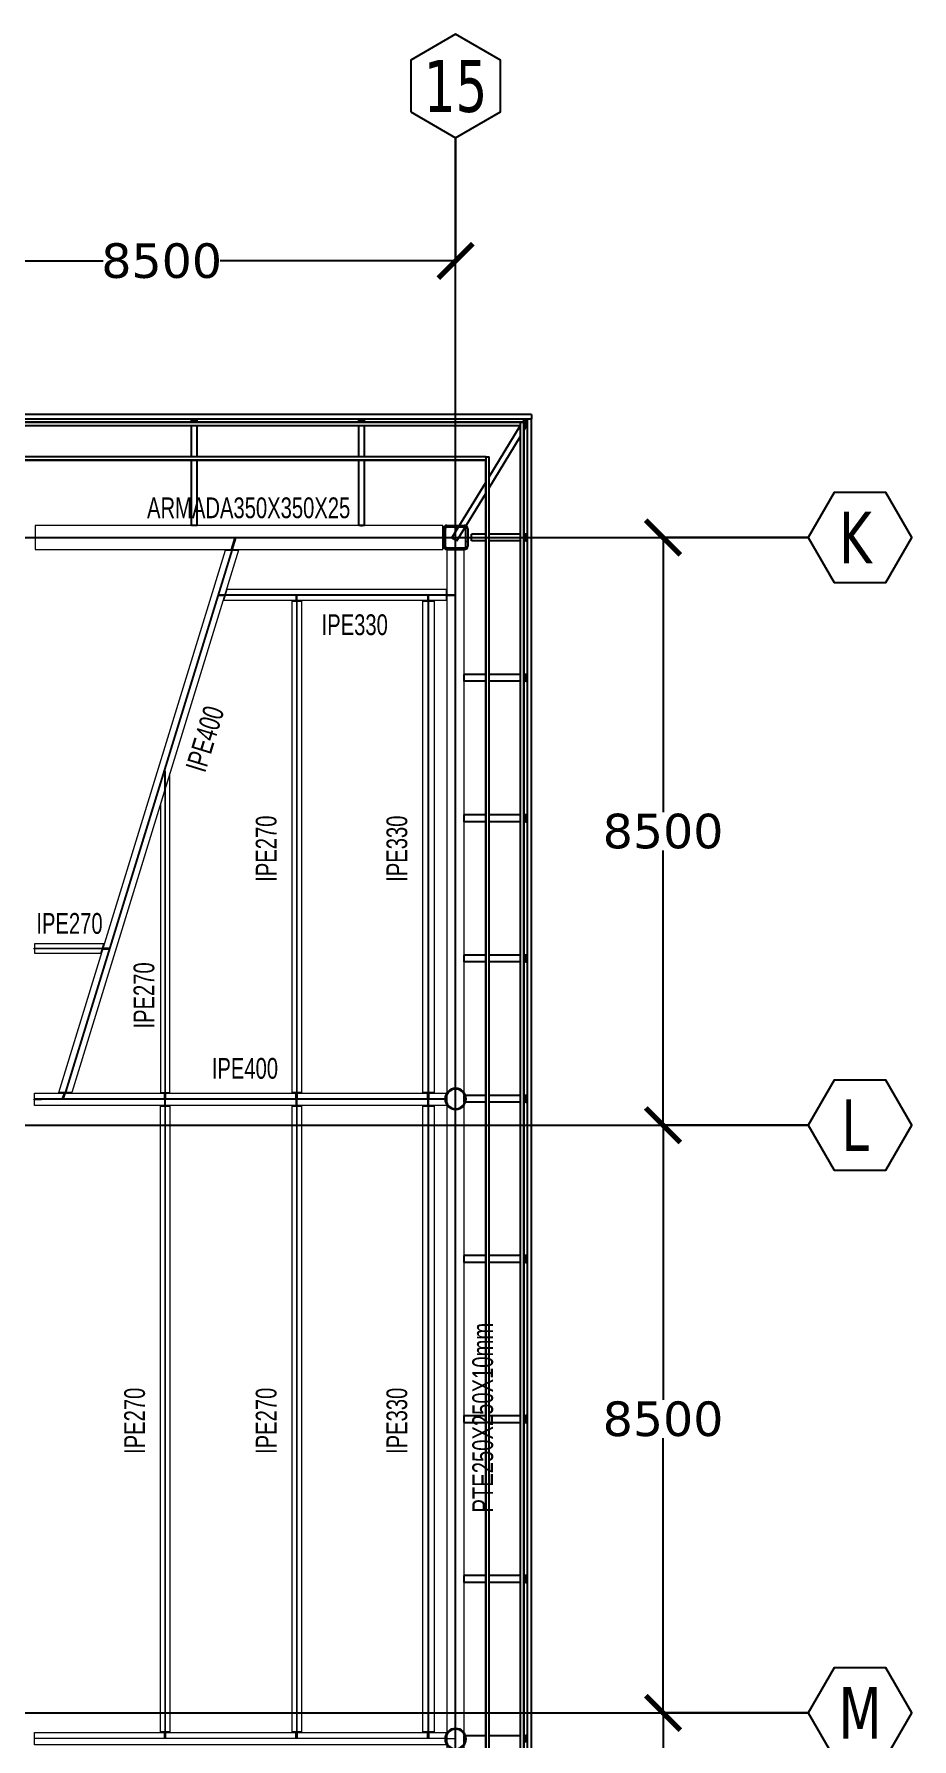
# Model space of a CAD drawing. Header units: millimetres. Extents: x -6598 to 74598, y -11659 to 33736.
# Drawn here: x 61905 to 74598, y 8124 to 32781 of the extents above; entities that cross this region are included whole.
import ezdxf
from ezdxf.enums import TextEntityAlignment as Align

# ---------------------------------------------------------------- set-up
doc = ezdxf.new("R2010")
doc.units = ezdxf.units.MM
for name, color, linetype, lineweight in [('0-2', 10, 'Continuous', 5), ('E_B_PLACA-1', 10, 'Continuous', 25), ('E_B_PLACA-2', 31, 'Continuous', 25), ('E_COLUMNAS-2', 1, 'Continuous', 35), ('E_COLUMNAS-3', 31, 'Continuous', 25), ('E_COLUMNAS-4', 1, 'Continuous', 25), ('E_TEXTO', 3, 'Continuous', 9), ('E_VIGAS-1', 30, 'Continuous', 25), ('E_VIGAS-2', 10, 'Continuous', 25), ('HCB-VIGAS', 4, 'Continuous', 15), ('HCB_ALMA', 255, 'Continuous', 5), ('S-COLS-HDLN-1', 52, 'Continuous', 9)]:
    doc.layers.add(name, color=color, linetype=linetype, lineweight=lineweight)
for name, color, linetype in [('COTAS', 8, 'Continuous'), ('HCB-EJES', 1, 'Continuous'), ('HCB-ROTULOS', 2, 'Continuous')]:
    doc.layers.add(name, color=color, linetype=linetype)
doc.styles.add('Arial Narrow_1', font='', dxfattribs={"width": 0.85, "height": 0.3})
doc.styles.add('ROMANT', font='romant.shx', dxfattribs={"width": 0.8})
doc.styles.add('VERDANA', font='verdana.ttf')
doc.styles.get('Arial Narrow_1').set_extended_font_data('Arial Narrow')
doc.dimstyles.new('1.125', dxfattribs={"dimscale": 0, "dimtxt": 500, "dimasz": 500, "dimexe": 4, "dimexo": 4, "dimgap": 15, "dimtad": 0, "dimdec": 0, "dimzin": 4, "dimdsep": 46, "dimtxsty": 'ROMANT', "dimblk": 'ARCHTICK', "dimcen": -10, "dimclrd": 256, "dimclrt": 3, "dimadec": 0, "dimazin": 0, "dimtfac": 1, "dimtdec": 0, "dimtix": 1, "dimtmove": 0, "dimatfit": 0, "dimldrblk": 'OBLIQUE', "dimfxl": 0.05, "dimtolj": 1, "dimtzin": 0, "dimarcsym": 0})

# ---------------------------------------------------------------- blocks, each defined once
blk = doc.blocks.new('EST_SFM_VIGA-METALICA-SECCION-C - EST_SFM_VIGA-METALICA-UPN160-1604346-_94_00m_N_E-NIVEL-24-TERRAZA DOC')
at = {"layer": 'E_VIGAS-1'}
for p, q in [((35.017, 0.018), (-35.18, 0.018)), ((35.017, 0.018), (35.017, -0.047)), ((-35.18, -0.047), (35.017, -0.047))]:
    blk.add_line(p, q, dxfattribs=at)
blk = doc.blocks.new('EST_SFM_VIGA-METALICA-SECCION-C - EST_SFM_VIGA-METALICA-UPN100-1529792-_94_00m_N_E-NIVEL-24-TERRAZA DOC')
at = {"layer": 'E_VIGAS-2'}
for p, q in [((-13.568, -0.018), (-13.568, 0.032)), ((14.268, 0.032), (-13.567, 0.032)), ((-13.568, -0.018), (14.269, -0.018))]:
    blk.add_line(p, q, dxfattribs=at)
blk = doc.blocks.new('EST_SFM_VIGA-METALICA-SECCION-C - EST_SFM_VIGA-METALICA-UPN100-1530878-_94_00m_N_E-NIVEL-24-TERRAZA DOC')
at = {"layer": 'E_VIGAS-2'}
for p, q in [((-14.294, -0.032), (-14.294, 0.018)), ((14.54, 0.018), (-14.294, 0.018)), ((-14.294, -0.032), (14.54, -0.032))]:
    blk.add_line(p, q, dxfattribs=at)
blk = doc.blocks.new('EST_SFM_VIGA-METALICA-SECCION-C - EST_SFM_VIGA-METALICA-UPN160-1529890-_94_00m_N_E-NIVEL-24-TERRAZA DOC')
at = {"layer": 'E_VIGAS-1'}
for p, q in [((-14.49, -0.047), (-14.49, 0.018)), ((14.506, 0.018), (-14.49, 0.018)), ((-14.49, -0.047), (14.506, -0.047))]:
    blk.add_line(p, q, dxfattribs=at)
blk = doc.blocks.new('EST_SFM_VIGA-METALICA-SECCION-C - EST_SFM_VIGA-METALICA-UPN100-1526554-_94_00m_N_E-NIVEL-24-TERRAZA DOC')
at = {"layer": 'E_VIGAS-2'}
for p, q in [((34.942, 0.018), (-34.929, 0.018)), ((34.942, 0.018), (34.942, -0.032)), ((-34.929, -0.032), (34.942, -0.032))]:
    blk.add_line(p, q, dxfattribs=at)
blk = doc.blocks.new('EST_SFM_VIGA-METALICA-SECCION-C - EST_SFM_VIGA-METALICA-UPN100-1526616-_94_00m_N_E-NIVEL-24-TERRAZA DOC')
at = {"layer": 'E_VIGAS-2'}
for p, q in [((34.044, 0.032), (-34.827, 0.032)), ((34.044, 0.032), (34.044, -0.018)), ((-34.827, -0.018), (34.044, -0.018))]:
    blk.add_line(p, q, dxfattribs=at)
blk = doc.blocks.new('DCTIB_CNI_EST_MOD-1A-FAC_0001_rvt-2-_94_00m_N_E-NIVEL-24-TERRAZA DOC')
at = {"layer": 'E_B_PLACA-1'}
for p, q in [((-75.147, 167.83), (-5.177, 167.83)), ((-5.177, 167.83), (-5.177, 138.995)), ((-5.727, 167.28), (-74.597, 167.28)), ((-5.727, 139.545), (-5.727, 167.28))]:
    blk.add_line(p, q, dxfattribs=at)
at = {"layer": 'E_B_PLACA-2'}
for p, q in [((-5.177, 167.83), (-75.147, 167.83)), ((-5.177, 138.995), (-5.177, 167.83)), ((-74.597, 167.28), (-5.727, 167.28)), ((-5.727, 167.28), (-5.727, 139.545))]:
    blk.add_line(p, q, dxfattribs=at)
at = {"layer": 'E_COLUMNAS-3'}
for p, q in [((-9.971, 167.876), (-9.945, 167.876)), ((-9.945, 167.873), (-9.971, 167.873)), ((-9.94, 167.876), (-9.913, 167.876)), ((-9.913, 167.873), (-9.94, 167.873)), ((-7.551, 167.876), (-7.525, 167.876)), ((-7.525, 167.873), (-7.551, 167.873)), ((-7.52, 167.876), (-7.493, 167.876)), ((-7.493, 167.873), (-7.52, 167.873))]:
    blk.add_line(p, q, dxfattribs=at)
for centre, radius, start, end in [((-9.971, 167.879), 0.006, 190, 270), ((-9.971, 167.879), 0.006, 190, 270), ((-9.971, 167.879), 0.003, 210, 270), ((-9.971, 167.879), 0.003, 210, 270), ((-9.913, 167.879), 0.006, 270, 350), ((-9.913, 167.879), 0.006, 270, 350), ((-9.913, 167.879), 0.003, 270, 330), ((-9.913, 167.879), 0.003, 270, 330), ((-7.551, 167.879), 0.006, 190, 270), ((-7.551, 167.879), 0.006, 190, 270), ((-7.551, 167.879), 0.003, 210, 270), ((-7.551, 167.879), 0.003, 210, 270), ((-7.493, 167.879), 0.006, 270, 350), ((-7.493, 167.879), 0.006, 270, 350), ((-7.493, 167.879), 0.003, 270, 330), ((-7.493, 167.879), 0.003, 270, 330), ((-5.128, 167.879), 0.006, 190, 260), ((-5.128, 167.879), 0.006, 190, 260), ((-5.128, 167.879), 0.003, 210, 240), ((-5.128, 167.879), 0.003, 210, 240)]:
    blk.add_arc(centre, radius, start, end, dxfattribs=at)
at = {"layer": 'E_VIGAS-1'}
for p, q in [((-9.983, 167.859), (-9.955, 167.859)), ((-9.983, 167.858), (-9.983, 167.859)), ((-9.983, 167.858), (-9.901, 167.858)), ((-9.901, 167.858), (-9.983, 167.858)), ((-9.983, 167.83), (-9.983, 167.858)), ((-9.945, 167.864), (-9.945, 167.878)), ((-9.945, 167.859), (-9.945, 167.864)), ((-9.94, 167.878), (-9.94, 167.864)), ((-9.94, 167.864), (-9.94, 167.859)), ((-9.929, 167.859), (-9.901, 167.859)), ((-9.901, 167.859), (-9.901, 167.858)), ((-9.901, 167.83), (-9.901, 167.858)), ((-7.535, 167.859), (-7.563, 167.859)), ((-7.563, 167.859), (-7.535, 167.859)), ((-7.563, 167.858), (-7.563, 167.859)), ((-7.563, 167.858), (-7.481, 167.858)), ((-7.481, 167.858), (-7.563, 167.858)), ((-7.563, 167.83), (-7.563, 167.858)), ((-7.525, 167.864), (-7.525, 167.878)), ((-7.525, 167.859), (-7.525, 167.864)), ((-7.52, 167.878), (-7.52, 167.864)), ((-7.52, 167.864), (-7.52, 167.859)), ((-7.509, 167.859), (-7.481, 167.859)), ((-7.481, 167.859), (-7.509, 167.859)), ((-7.481, 167.859), (-7.481, 167.858)), ((-7.481, 167.83), (-7.481, 167.858)), ((-5.194, 167.83), (-5.177, 167.858)), ((-5.177, 167.859), (-5.148, 167.859)), ((-5.149, 167.858), (-5.177, 167.858)), ((-5.177, 167.701), (-5.149, 167.747)), ((-5.158, 167.878), (-5.17, 167.859)), ((-5.153, 167.873), (-5.153, 167.875)), ((-5.151, 167.868), (-5.152, 167.87)), ((-5.149, 167.864), (-5.15, 167.865)), ((-5.149, 167.747), (-5.149, 167.858)), ((-5.148, 167.853), (-5.148, 167.859)), ((-5.148, 167.859), (-5.148, 167.853)), ((-5.148, 167.802), (-5.148, 167.749)), ((-5.148, 167.76), (-5.129, 167.791)), ((-5.146, 167.836), (-5.143, 167.84)), ((-5.143, 167.831), (-5.146, 167.826)), ((-9.983, 166.337), (-9.983, 167.28)), ((-9.901, 166.337), (-9.901, 167.28)), ((-7.563, 166.337), (-7.563, 167.28)), ((-7.481, 166.337), (-7.481, 167.28)), ((-6.215, 166.155), (-5.727, 166.956)), ((-6.145, 166.112), (-5.727, 166.798)), ((-9.901, 166.337), (-9.983, 166.337)), ((-7.481, 166.337), (-7.563, 166.337)), ((-7.535, 166.337), (-7.563, 166.337)), ((-7.525, 166.337), (-7.519, 166.337)), ((-7.525, 166.337), (-7.525, 166.337)), ((-7.52, 166.337), (-7.52, 166.337)), ((-7.481, 166.337), (-7.509, 166.337)), ((-5.934, 166.112), (-5.934, 166.212)), ((-5.727, 166.212), (-5.934, 166.212)), ((-5.149, 166.212), (-5.177, 166.212)), ((-5.149, 166.212), (-5.149, 166.112)), ((-5.149, 166.112), (-5.149, 166.212)), ((-5.149, 166.212), (-5.148, 166.212)), ((-5.148, 166.212), (-5.148, 166.175)), ((-5.129, 166.212), (-5.148, 166.212)), ((-6.145, 166.112), (-6.215, 166.155)), ((-5.727, 166.112), (-5.934, 166.112)), ((-5.149, 166.112), (-5.177, 166.112)), ((-5.148, 166.112), (-5.149, 166.112)), ((-5.148, 166.165), (-5.143, 166.165)), ((-5.143, 166.165), (-5.148, 166.165)), ((-5.148, 166.165), (-5.143, 166.165)), ((-5.143, 166.16), (-5.148, 166.16)), ((-5.143, 166.16), (-5.148, 166.16)), ((-5.148, 166.16), (-5.143, 166.16)), ((-5.148, 166.15), (-5.148, 166.112)), ((-5.148, 166.112), (-5.129, 166.112)), ((-5.143, 166.165), (-5.129, 166.165)), ((-5.129, 166.16), (-5.143, 166.16)), ((-6.037, 164.082), (-6.037, 164.182)), ((-5.727, 164.182), (-6.037, 164.182)), ((-5.727, 164.082), (-6.037, 164.082)), ((-5.149, 164.182), (-5.177, 164.182)), ((-5.149, 164.082), (-5.177, 164.082)), ((-5.149, 164.182), (-5.149, 164.082)), ((-5.149, 164.082), (-5.149, 164.182)), ((-5.149, 164.182), (-5.148, 164.182)), ((-5.148, 164.082), (-5.149, 164.082)), ((-5.148, 164.182), (-5.148, 164.145)), ((-5.129, 164.182), (-5.148, 164.182)), ((-5.148, 164.135), (-5.143, 164.135)), ((-5.143, 164.135), (-5.148, 164.135)), ((-5.148, 164.135), (-5.143, 164.135)), ((-5.143, 164.13), (-5.148, 164.13)), ((-5.143, 164.13), (-5.148, 164.13)), ((-5.148, 164.13), (-5.143, 164.13)), ((-5.148, 164.12), (-5.148, 164.082)), ((-5.148, 164.082), (-5.129, 164.082)), ((-5.143, 164.135), (-5.129, 164.135)), ((-5.129, 164.13), (-5.143, 164.13)), ((-6.037, 162.052), (-6.037, 162.152)), ((-5.727, 162.152), (-6.037, 162.152)), ((-5.727, 162.052), (-6.037, 162.052)), ((-5.149, 162.152), (-5.177, 162.152)), ((-5.149, 162.052), (-5.177, 162.052)), ((-5.149, 162.152), (-5.149, 162.052)), ((-5.149, 162.052), (-5.149, 162.152)), ((-5.149, 162.152), (-5.148, 162.152)), ((-5.148, 162.052), (-5.149, 162.052)), ((-5.148, 162.152), (-5.148, 162.115)), ((-5.129, 162.152), (-5.148, 162.152)), ((-5.148, 162.105), (-5.143, 162.105)), ((-5.143, 162.105), (-5.148, 162.105)), ((-5.148, 162.105), (-5.143, 162.105)), ((-5.143, 162.1), (-5.148, 162.1)), ((-5.143, 162.1), (-5.148, 162.1)), ((-5.148, 162.1), (-5.143, 162.1)), ((-5.148, 162.09), (-5.148, 162.052)), ((-5.148, 162.052), (-5.129, 162.052)), ((-5.143, 162.105), (-5.129, 162.105)), ((-5.129, 162.1), (-5.143, 162.1)), ((-6.037, 160.023), (-6.037, 160.123)), ((-5.727, 160.123), (-6.037, 160.123)), ((-5.727, 160.023), (-6.037, 160.023)), ((-5.149, 160.123), (-5.177, 160.123)), ((-5.149, 160.023), (-5.177, 160.023)), ((-5.149, 160.123), (-5.149, 160.023)), ((-5.149, 160.023), (-5.149, 160.123)), ((-5.149, 160.123), (-5.148, 160.123)), ((-5.148, 160.023), (-5.149, 160.023)), ((-5.148, 160.123), (-5.148, 160.085)), ((-5.129, 160.123), (-5.148, 160.123)), ((-5.148, 160.075), (-5.143, 160.075)), ((-5.143, 160.075), (-5.148, 160.075)), ((-5.148, 160.075), (-5.143, 160.075)), ((-5.143, 160.07), (-5.148, 160.07)), ((-5.143, 160.07), (-5.148, 160.07)), ((-5.148, 160.07), (-5.143, 160.07)), ((-5.148, 160.06), (-5.148, 160.023)), ((-5.148, 160.023), (-5.129, 160.023)), ((-5.143, 160.075), (-5.129, 160.075)), ((-5.129, 160.07), (-5.143, 160.07)), ((-6.038, 157.993), (-6.038, 158.093)), ((-5.727, 158.093), (-6.038, 158.093)), ((-5.149, 158.093), (-5.177, 158.093)), ((-5.149, 158.093), (-5.149, 157.993)), ((-5.149, 157.993), (-5.149, 158.093)), ((-5.149, 158.093), (-5.148, 158.093)), ((-5.148, 158.093), (-5.148, 158.055)), ((-5.129, 158.093), (-5.148, 158.093)), ((-5.727, 157.993), (-6.038, 157.993)), ((-5.149, 157.993), (-5.177, 157.993)), ((-5.148, 157.993), (-5.149, 157.993)), ((-5.148, 158.045), (-5.143, 158.045)), ((-5.143, 158.045), (-5.148, 158.045)), ((-5.148, 158.045), (-5.143, 158.045)), ((-5.143, 158.04), (-5.148, 158.04)), ((-5.143, 158.04), (-5.148, 158.04)), ((-5.148, 158.04), (-5.143, 158.04)), ((-5.148, 158.03), (-5.148, 157.993)), ((-5.148, 157.993), (-5.129, 157.993)), ((-5.143, 158.045), (-5.129, 158.045)), ((-5.129, 158.04), (-5.143, 158.04)), ((-6.037, 155.678), (-6.037, 155.778)), ((-5.727, 155.778), (-6.037, 155.778)), ((-5.727, 155.678), (-6.037, 155.678)), ((-5.149, 155.778), (-5.177, 155.778)), ((-5.149, 155.678), (-5.177, 155.678)), ((-5.149, 155.778), (-5.149, 155.678)), ((-5.149, 155.678), (-5.149, 155.778)), ((-5.149, 155.778), (-5.148, 155.778)), ((-5.148, 155.678), (-5.149, 155.678)), ((-5.148, 155.778), (-5.148, 155.741)), ((-5.129, 155.778), (-5.148, 155.778)), ((-5.148, 155.731), (-5.143, 155.731)), ((-5.143, 155.731), (-5.148, 155.731)), ((-5.148, 155.731), (-5.143, 155.731)), ((-5.143, 155.725), (-5.148, 155.725)), ((-5.143, 155.725), (-5.148, 155.725)), ((-5.148, 155.725), (-5.143, 155.725)), ((-5.148, 155.716), (-5.148, 155.678)), ((-5.148, 155.678), (-5.129, 155.678)), ((-5.143, 155.731), (-5.129, 155.731)), ((-5.129, 155.725), (-5.143, 155.725)), ((-6.037, 153.364), (-6.037, 153.464)), ((-6.037, 153.464), (-5.727, 153.464)), ((-5.177, 153.464), (-5.149, 153.464)), ((-5.149, 153.464), (-5.149, 153.364)), ((-5.149, 153.464), (-5.148, 153.464)), ((-5.149, 153.364), (-5.149, 153.464)), ((-5.129, 153.464), (-5.148, 153.464)), ((-5.148, 153.464), (-5.148, 153.426)), ((-5.148, 153.417), (-5.143, 153.417)), ((-5.143, 153.417), (-5.148, 153.417)), ((-5.148, 153.417), (-5.143, 153.417)), ((-5.143, 153.411), (-5.148, 153.411)), ((-5.143, 153.411), (-5.148, 153.411)), ((-5.148, 153.411), (-5.143, 153.411)), ((-5.148, 153.401), (-5.148, 153.364)), ((-5.143, 153.417), (-5.129, 153.417)), ((-5.129, 153.411), (-5.143, 153.411)), ((-6.037, 153.364), (-5.727, 153.364)), ((-5.177, 153.364), (-5.149, 153.364)), ((-5.148, 153.364), (-5.149, 153.364)), ((-5.148, 153.364), (-5.129, 153.364)), ((-6.037, 151.049), (-6.037, 151.149)), ((-5.727, 151.149), (-6.037, 151.149)), ((-5.149, 151.149), (-5.177, 151.149)), ((-5.149, 151.149), (-5.149, 151.049)), ((-5.149, 151.049), (-5.149, 151.149)), ((-5.149, 151.149), (-5.148, 151.149)), ((-5.148, 151.149), (-5.148, 151.112)), ((-5.129, 151.149), (-5.148, 151.149)), ((-5.727, 151.049), (-6.037, 151.049)), ((-5.149, 151.049), (-5.177, 151.049)), ((-5.148, 151.049), (-5.149, 151.049)), ((-5.148, 151.102), (-5.143, 151.102)), ((-5.143, 151.102), (-5.148, 151.102)), ((-5.148, 151.102), (-5.143, 151.102)), ((-5.143, 151.097), (-5.148, 151.097)), ((-5.143, 151.097), (-5.148, 151.097)), ((-5.148, 151.097), (-5.143, 151.097)), ((-5.148, 151.087), (-5.148, 151.049)), ((-5.148, 151.049), (-5.129, 151.049)), ((-5.143, 151.102), (-5.129, 151.102)), ((-5.129, 151.097), (-5.143, 151.097)), ((-6.038, 148.735), (-6.038, 148.835)), ((-6.038, 148.835), (-5.727, 148.835)), ((-5.177, 148.835), (-5.149, 148.835)), ((-5.149, 148.835), (-5.149, 148.735)), ((-5.149, 148.835), (-5.148, 148.835)), ((-5.149, 148.735), (-5.149, 148.835)), ((-5.129, 148.835), (-5.148, 148.835)), ((-5.148, 148.835), (-5.148, 148.798)), ((-5.148, 148.788), (-5.143, 148.788)), ((-5.143, 148.788), (-5.148, 148.788)), ((-5.148, 148.788), (-5.143, 148.788)), ((-5.143, 148.788), (-5.129, 148.788))]:
    blk.add_line(p, q, dxfattribs=at)
at = {"layer": 'E_VIGAS-1', "flags": 128}
for points in [[(-5.177, 167.858), (-5.177, 167.858), (-5.177, 167.859)], [(-5.135, 167.854), (-5.138, 167.855), (-5.142, 167.857), (-5.146, 167.861), (-5.149, 167.864), (-5.152, 167.869), (-5.153, 167.874), (-5.154, 167.878)], [(-5.148, 167.749), (-5.149, 167.747), (-5.149, 167.747)], [(-5.143, 167.84), (-5.138, 167.848), (-5.133, 167.857), (-5.129, 167.863)], [(-5.129, 167.854), (-5.133, 167.847), (-5.138, 167.838), (-5.143, 167.831)]]:
    blk.add_lwpolyline(points, dxfattribs=at)
at = {"layer": 'E_VIGAS-1'}
for centre, start_param, end_param in [((-7.535, 166.337), 4.712389, 6.283185), ((-7.535, 166.337), 1.047198, 1.308997), ((-7.535, 166.337), 0, 0.523599), ((-7.509, 166.337), 3.141593, 4.712389), ((-7.509, 166.337), 2.617994, 3.141593), ((-7.509, 166.337), 1.832596, 2.356194)]:
    blk.add_ellipse(centre, major_axis=(0.0107, 0), ratio=0.003149, start_param=start_param, end_param=end_param, dxfattribs=at)
for points, knots in [([(-9.945, 167.864), (-9.945, 167.863), (-9.945, 167.862), (-9.947, 167.86), (-9.948, 167.86), (-9.95, 167.859), (-9.951, 167.859), (-9.952, 167.859), (-9.954, 167.859), (-9.955, 167.859)], [0, 0, 0, 0, 0.285714, 0.428571, 0.571429, 0.678571, 0.732143, 0.785714, 1, 1, 1, 1]), ([(-9.955, 167.859), (-9.954, 167.859), (-9.953, 167.859), (-9.95, 167.859), (-9.948, 167.86), (-9.946, 167.86), (-9.945, 167.862), (-9.945, 167.863), (-9.945, 167.864)], [0, 0, 0, 0, 0.142857, 0.285714, 0.428571, 0.571429, 0.785714, 1, 1, 1, 1]), ([(-9.94, 167.864), (-9.94, 167.863), (-9.939, 167.862), (-9.938, 167.86), (-9.936, 167.86), (-9.935, 167.859), (-9.934, 167.859), (-9.932, 167.859), (-9.93, 167.859), (-9.929, 167.859)], [0, 0, 0, 0, 0.285714, 0.428571, 0.571429, 0.678571, 0.732143, 0.785714, 1, 1, 1, 1]), ([(-9.929, 167.859), (-9.93, 167.859), (-9.931, 167.859), (-9.934, 167.859), (-9.936, 167.86), (-9.938, 167.86), (-9.939, 167.862), (-9.94, 167.863), (-9.94, 167.864)], [0, 0, 0, 0, 0.142857, 0.285714, 0.428571, 0.571429, 0.785714, 1, 1, 1, 1]), ([(-7.525, 167.864), (-7.525, 167.863), (-7.525, 167.862), (-7.527, 167.86), (-7.528, 167.86), (-7.53, 167.859), (-7.531, 167.859), (-7.532, 167.859), (-7.534, 167.859), (-7.535, 167.859)], [0, 0, 0, 0, 0.285714, 0.428571, 0.571429, 0.678571, 0.732143, 0.785714, 1, 1, 1, 1]), ([(-7.535, 167.859), (-7.534, 167.859), (-7.533, 167.859), (-7.53, 167.859), (-7.528, 167.859), (-7.526, 167.86), (-7.525, 167.862), (-7.525, 167.863), (-7.525, 167.864)], [0, 0, 0, 0, 0.142857, 0.285714, 0.428571, 0.571429, 0.785714, 1, 1, 1, 1]), ([(-7.52, 167.864), (-7.52, 167.863), (-7.519, 167.861), (-7.518, 167.86), (-7.516, 167.86), (-7.515, 167.859), (-7.514, 167.859), (-7.512, 167.859), (-7.51, 167.859), (-7.509, 167.859)], [0, 0, 0, 0, 0.285714, 0.428571, 0.571429, 0.678571, 0.732143, 0.785714, 1, 1, 1, 1]), ([(-7.509, 167.859), (-7.51, 167.859), (-7.511, 167.859), (-7.514, 167.859), (-7.516, 167.86), (-7.518, 167.86), (-7.519, 167.862), (-7.52, 167.863), (-7.52, 167.864)], [0, 0, 0, 0, 0.142857, 0.285714, 0.428571, 0.571429, 0.785714, 1, 1, 1, 1]), ([(-5.147, 167.843), (-5.147, 167.843), (-5.147, 167.843), (-5.148, 167.843), (-5.148, 167.844), (-5.148, 167.844), (-5.148, 167.845), (-5.148, 167.846), (-5.148, 167.847), (-5.148, 167.848), (-5.148, 167.85), (-5.148, 167.852), (-5.148, 167.853)], [0.5714286, 0.5714286, 0.5714286, 0.5714286, 0.5803571, 0.5892857, 0.6071429, 0.6428571, 0.6785714, 0.7142857, 0.75, 0.7857143, 0.8571429, 1, 1, 1, 1]), ([(-5.148, 167.853), (-5.148, 167.852), (-5.148, 167.85), (-5.148, 167.848), (-5.148, 167.847), (-5.148, 167.846), (-5.148, 167.845), (-5.148, 167.844), (-5.148, 167.844), (-5.148, 167.843), (-5.147, 167.843), (-5.147, 167.843), (-5.147, 167.843), (-5.147, 167.842), (-5.147, 167.842), (-5.147, 167.841), (-5.147, 167.841), (-5.147, 167.84), (-5.147, 167.84), (-5.147, 167.84), (-5.147, 167.84), (-5.147, 167.84), (-5.147, 167.839), (-5.146, 167.839), (-5.146, 167.838), (-5.146, 167.838), (-5.146, 167.838), (-5.145, 167.838), (-5.145, 167.838), (-5.145, 167.838), (-5.144, 167.839), (-5.144, 167.839), (-5.143, 167.84), (-5.143, 167.84)], [0, 0, 0, 0, 0.142857, 0.214286, 0.25, 0.285714, 0.321429, 0.357143, 0.392857, 0.410714, 0.419643, 0.428571, 0.4375, 0.446429, 0.464286, 0.5, 0.535714, 0.553571, 0.5625, 0.571429, 0.580357, 0.589286, 0.607143, 0.642857, 0.678571, 0.714286, 0.75, 0.785714, 0.821429, 0.839286, 0.857143, 0.928571, 1, 1, 1, 1]), ([(-5.143, 167.831), (-5.144, 167.829), (-5.146, 167.824), (-5.147, 167.816), (-5.148, 167.809), (-5.148, 167.804), (-5.148, 167.802)], [0, 0, 0, 0, 0.285714, 0.571429, 0.785714, 1, 1, 1, 1]), ([(-5.143, 167.84), (-5.143, 167.84), (-5.144, 167.839), (-5.144, 167.839), (-5.145, 167.838), (-5.145, 167.838), (-5.145, 167.838), (-5.146, 167.838), (-5.146, 167.838), (-5.146, 167.838)], [0, 0, 0, 0, 0.0714286, 0.1428571, 0.1607143, 0.1785714, 0.2142857, 0.25, 0.2857143, 0.2857143, 0.2857143, 0.2857143]), ([(-5.146, 167.824), (-5.145, 167.825), (-5.145, 167.827), (-5.143, 167.83), (-5.143, 167.831)], [0.7143088, 0.7143088, 0.7143088, 0.7143088, 0.8571429, 1, 1, 1, 1]), ([(-5.148, 166.175), (-5.148, 166.174), (-5.148, 166.173), (-5.147, 166.17), (-5.147, 166.169), (-5.146, 166.167), (-5.145, 166.165), (-5.143, 166.165), (-5.143, 166.165)], [0, 0, 0, 0, 0.142857, 0.285714, 0.428571, 0.571429, 0.785714, 1, 1, 1, 1]), ([(-5.143, 166.16), (-5.143, 166.16), (-5.144, 166.159), (-5.145, 166.159), (-5.146, 166.158), (-5.147, 166.156), (-5.147, 166.155), (-5.147, 166.154), (-5.148, 166.152), (-5.148, 166.151), (-5.148, 166.15)], [0, 0, 0, 0, 0.142857, 0.285714, 0.428571, 0.571429, 0.678571, 0.732143, 0.785714, 1, 1, 1, 1]), ([(-5.148, 164.145), (-5.148, 164.144), (-5.148, 164.143), (-5.147, 164.14), (-5.147, 164.139), (-5.146, 164.137), (-5.145, 164.136), (-5.143, 164.135), (-5.143, 164.135)], [0, 0, 0, 0, 0.142857, 0.285714, 0.428571, 0.571429, 0.785714, 1, 1, 1, 1]), ([(-5.143, 164.13), (-5.143, 164.13), (-5.144, 164.13), (-5.145, 164.129), (-5.146, 164.128), (-5.147, 164.126), (-5.147, 164.125), (-5.147, 164.124), (-5.148, 164.122), (-5.148, 164.121), (-5.148, 164.12)], [0, 0, 0, 0, 0.142857, 0.285714, 0.428571, 0.571429, 0.678571, 0.732143, 0.785714, 1, 1, 1, 1]), ([(-5.148, 162.115), (-5.148, 162.114), (-5.148, 162.113), (-5.147, 162.111), (-5.147, 162.109), (-5.146, 162.107), (-5.145, 162.106), (-5.143, 162.105), (-5.143, 162.105)], [0, 0, 0, 0, 0.142857, 0.285714, 0.428571, 0.571429, 0.785714, 1, 1, 1, 1]), ([(-5.143, 162.1), (-5.143, 162.1), (-5.144, 162.1), (-5.145, 162.099), (-5.146, 162.098), (-5.147, 162.096), (-5.147, 162.095), (-5.147, 162.094), (-5.148, 162.093), (-5.148, 162.091), (-5.148, 162.09)], [0, 0, 0, 0, 0.142857, 0.285714, 0.428571, 0.571429, 0.678571, 0.732143, 0.785714, 1, 1, 1, 1]), ([(-5.148, 160.085), (-5.148, 160.084), (-5.148, 160.083), (-5.147, 160.081), (-5.147, 160.079), (-5.146, 160.077), (-5.145, 160.076), (-5.143, 160.075), (-5.143, 160.075)], [0, 0, 0, 0, 0.142857, 0.285714, 0.428571, 0.571429, 0.785714, 1, 1, 1, 1]), ([(-5.143, 160.07), (-5.143, 160.07), (-5.144, 160.07), (-5.145, 160.069), (-5.146, 160.068), (-5.147, 160.067), (-5.147, 160.065), (-5.147, 160.064), (-5.148, 160.063), (-5.148, 160.061), (-5.148, 160.06)], [0, 0, 0, 0, 0.142857, 0.285714, 0.428571, 0.571429, 0.678571, 0.732143, 0.785714, 1, 1, 1, 1]), ([(-5.148, 158.055), (-5.148, 158.054), (-5.148, 158.053), (-5.147, 158.051), (-5.147, 158.049), (-5.146, 158.047), (-5.145, 158.046), (-5.143, 158.045), (-5.143, 158.045)], [0, 0, 0, 0, 0.142857, 0.285714, 0.428571, 0.571429, 0.785714, 1, 1, 1, 1]), ([(-5.143, 158.04), (-5.143, 158.04), (-5.144, 158.04), (-5.145, 158.039), (-5.146, 158.038), (-5.147, 158.037), (-5.147, 158.035), (-5.147, 158.034), (-5.148, 158.033), (-5.148, 158.031), (-5.148, 158.03)], [0, 0, 0, 0, 0.142857, 0.285714, 0.428571, 0.571429, 0.678571, 0.732143, 0.785714, 1, 1, 1, 1]), ([(-5.148, 155.741), (-5.148, 155.74), (-5.148, 155.738), (-5.147, 155.736), (-5.147, 155.734), (-5.146, 155.732), (-5.145, 155.731), (-5.143, 155.731), (-5.143, 155.731)], [0, 0, 0, 0, 0.142857, 0.285714, 0.428571, 0.571429, 0.785714, 1, 1, 1, 1]), ([(-5.143, 155.725), (-5.143, 155.725), (-5.144, 155.725), (-5.145, 155.725), (-5.146, 155.724), (-5.147, 155.722), (-5.147, 155.721), (-5.147, 155.72), (-5.148, 155.718), (-5.148, 155.717), (-5.148, 155.716)], [0, 0, 0, 0, 0.142857, 0.285714, 0.428571, 0.571429, 0.678571, 0.732143, 0.785714, 1, 1, 1, 1]), ([(-5.148, 153.426), (-5.148, 153.426), (-5.148, 153.424), (-5.147, 153.422), (-5.147, 153.42), (-5.146, 153.418), (-5.145, 153.417), (-5.143, 153.417), (-5.143, 153.417)], [0, 0, 0, 0, 0.142857, 0.285714, 0.428571, 0.571429, 0.785714, 1, 1, 1, 1]), ([(-5.143, 153.411), (-5.143, 153.411), (-5.144, 153.411), (-5.145, 153.41), (-5.146, 153.409), (-5.147, 153.408), (-5.147, 153.406), (-5.147, 153.405), (-5.148, 153.404), (-5.148, 153.402), (-5.148, 153.401)], [0, 0, 0, 0, 0.142857, 0.285714, 0.428571, 0.571429, 0.678571, 0.732143, 0.785714, 1, 1, 1, 1]), ([(-5.148, 151.112), (-5.148, 151.111), (-5.148, 151.11), (-5.147, 151.107), (-5.147, 151.105), (-5.146, 151.104), (-5.145, 151.102), (-5.143, 151.102), (-5.143, 151.102)], [0, 0, 0, 0, 0.142857, 0.285714, 0.428571, 0.571429, 0.785714, 1, 1, 1, 1]), ([(-5.143, 151.097), (-5.143, 151.097), (-5.144, 151.096), (-5.145, 151.096), (-5.146, 151.095), (-5.147, 151.093), (-5.147, 151.092), (-5.147, 151.091), (-5.148, 151.089), (-5.148, 151.088), (-5.148, 151.087)], [0, 0, 0, 0, 0.142857, 0.285714, 0.428571, 0.571429, 0.678571, 0.732143, 0.785714, 1, 1, 1, 1]), ([(-5.148, 148.798), (-5.148, 148.797), (-5.148, 148.795), (-5.147, 148.793), (-5.147, 148.791), (-5.146, 148.789), (-5.145, 148.788), (-5.143, 148.788), (-5.143, 148.788)], [0, 0, 0, 0, 0.142857, 0.285714, 0.428571, 0.571429, 0.785714, 1, 1, 1, 1])]:
    blk.add_open_spline(points, degree=3, knots=knots, dxfattribs=at)
for points in [[(-5.149, 167.858), (-5.149, 167.858), (-5.149, 167.858), (-5.148, 167.859), (-5.148, 167.859)], [(-5.148, 167.802), (-5.148, 167.803), (-5.148, 167.807), (-5.148, 167.811), (-5.147, 167.814), (-5.147, 167.815)]]:
    blk.add_open_spline(points, degree=3, dxfattribs=at)
at = {"layer": 'E_VIGAS-2'}
for p, q in [((-9.983, 167.33), (-9.983, 167.78)), ((-9.901, 167.33), (-9.901, 167.78)), ((-7.563, 167.33), (-7.563, 167.78)), ((-7.481, 167.33), (-7.481, 167.78)), ((-5.677, 167.038), (-5.227, 167.777)), ((-5.677, 166.88), (-5.227, 167.619)), ((-5.227, 166.212), (-5.677, 166.212)), ((-5.227, 166.112), (-5.677, 166.112)), ((-5.227, 164.182), (-5.677, 164.182)), ((-5.227, 164.082), (-5.677, 164.082)), ((-5.227, 162.152), (-5.677, 162.152)), ((-5.227, 162.052), (-5.677, 162.052)), ((-5.227, 160.123), (-5.677, 160.123)), ((-5.227, 160.023), (-5.677, 160.023)), ((-5.227, 158.093), (-5.677, 158.093)), ((-5.227, 157.993), (-5.677, 157.993)), ((-5.227, 155.778), (-5.677, 155.778)), ((-5.227, 155.678), (-5.677, 155.678)), ((-5.677, 153.464), (-5.227, 153.464)), ((-5.677, 153.364), (-5.227, 153.364)), ((-5.227, 151.149), (-5.677, 151.149)), ((-5.227, 151.049), (-5.677, 151.049)), ((-5.677, 148.835), (-5.227, 148.835))]:
    blk.add_line(p, q, dxfattribs=at)
at = {"layer": 'E_VIGAS-1'}
for name, p in [('EST_SFM_VIGA-METALICA-SECCION-C - EST_SFM_VIGA-METALICA-UPN160-1604346-_94_00m_N_E-NIVEL-24-TERRAZA DOC', (-40.081, 167.925)), ('EST_SFM_VIGA-METALICA-SECCION-C - EST_SFM_VIGA-METALICA-UPN100-1526554-_94_00m_N_E-NIVEL-24-TERRAZA DOC', (-40.169, 167.812)), ('EST_SFM_VIGA-METALICA-SECCION-C - EST_SFM_VIGA-METALICA-UPN100-1526616-_94_00m_N_E-NIVEL-24-TERRAZA DOC', (-39.77, 167.298))]:
    blk.add_blockref(name, p, dxfattribs=at)
for name, p, rotation in [('EST_SFM_VIGA-METALICA-SECCION-C - EST_SFM_VIGA-METALICA-UPN100-1530878-_94_00m_N_E-NIVEL-24-TERRAZA DOC', (-5.195, 153.535), 270), ('EST_SFM_VIGA-METALICA-SECCION-C - EST_SFM_VIGA-METALICA-UPN160-1529890-_94_00m_N_E-NIVEL-24-TERRAZA DOC', (-5.082, 153.388), 269.9999999999999), ('EST_SFM_VIGA-METALICA-SECCION-C - EST_SFM_VIGA-METALICA-UPN100-1529792-_94_00m_N_E-NIVEL-24-TERRAZA DOC', (-5.709, 153.763), 270.0000000000001)]:
    blk.add_blockref(name, p, dxfattribs=dict(at, rotation=rotation))
blk = doc.blocks.new('EST_SCM_COLUMNA-METALICA-SECCION-CUADRADA - EST_SCM_COLUMNA-TUBULAR-CUADRADA_ARMADA_350X350X25-2301524-_94_00m_N_E-NIVEL-24-TERRAZA DOC')
at = {"layer": 'S-COLS-HDLN-1'}
h = blk.add_hatch(dxfattribs=at)
h.set_pattern_fill('FP_7', color=256, style=0, pattern_type=2)
h.set_pattern_definition([(135, (6.162, -166.162), (-0.15909903, -0.15909903), [])])
h.paths.add_polyline_path([(0.055, -0.175), (0.125, -0.175), (0.147, -0.17), (0.16, -0.16), (0.171, -0.144), (0.175, -0.125), (0.175, 0.125), (0.171, 0.144), (0.16, 0.16), (0.144, 0.171), (0.123, 0.175), (-0.132, 0.174), (-0.147, 0.17), (-0.16, 0.16), (-0.171, 0.144), (-0.175, 0.125), (-0.175, -0.125), (-0.171, -0.144), (-0.16, -0.16), (-0.141, -0.172), (-0.123, -0.175), (-0.087, -0.175)])
h.paths.add_polyline_path([(0.125, -0.15), (-0.125, -0.15), (-0.138, -0.147), (-0.147, -0.138), (-0.15, -0.125), (-0.15, 0.125), (-0.147, 0.137), (-0.138, 0.147), (-0.123, 0.15), (0.125, 0.15), (0.137, 0.147), (0.147, 0.137), (0.15, 0.125), (0.15, -0.125), (0.147, -0.138), (0.137, -0.147)])
at = {"layer": 'E_COLUMNAS-4'}
for p, q in [((-0.175, -0.125), (-0.175, 0.125)), ((-0.15, 0.125), (-0.15, -0.125)), ((-0.125, 0.175), (0.125, 0.175)), ((0.125, 0.15), (-0.125, 0.15)), ((0.15, -0.125), (0.15, 0.125)), ((0.175, 0.125), (0.175, -0.125)), ((-0.125, -0.15), (0.125, -0.15)), ((0.125, -0.175), (-0.125, -0.175))]:
    blk.add_line(p, q, dxfattribs=at)
for centre, radius, start, end in [((-0.125, 0.125), 0.05, 90, 180), ((-0.125, 0.125), 0.025, 90, 180), ((0.125, 0.125), 0.05, 0, 90), ((0.125, 0.125), 0.025, 360, 90), ((-0.125, -0.125), 0.05, 180, 270), ((-0.125, -0.125), 0.025, 180, 270), ((0.125, -0.125), 0.025, 270, 360), ((0.125, -0.125), 0.05, 270, 0)]:
    blk.add_arc(centre, radius, start, end, dxfattribs=at)
blk = doc.blocks.new('EST_SCM_COLUMNA-METALICA-SECCION-CIRCULAR - EST_SCM_COLUMNA-TUBULAR-CIRCULAR_PTEØ_12__e_10_3mm-1270774-_94_00m_N_E-NIVEL-24-TERRAZA DOC')
at = {"layer": 'S-COLS-HDLN-1'}
h = blk.add_hatch(dxfattribs=at)
h.set_pattern_fill('FP_11', color=256, style=0, pattern_type=2)
h.set_pattern_definition([(315, (-6.162, 158.043), (0.15909903, 0.15909903), [])])
h.paths.add_polyline_path([(0.02, 0.151), (-0.022, 0.151), (-0.063, 0.139), (-0.1, 0.115), (-0.131, 0.077), (-0.147, 0.04), (-0.152, 0), (-0.146, -0.043), (-0.124, -0.087), (-0.1, -0.115), (-0.059, -0.14), (-0.02, -0.151), (0.022, -0.151), (0.063, -0.139), (0.1, -0.115), (0.131, -0.077), (0.147, -0.04), (0.152, 0), (0.145, 0.046), (0.124, 0.087), (0.1, 0.115), (0.059, 0.14), (0.022, 0.151)])
h.paths.add_polyline_path([(0.02, 0.141), (0.063, 0.127), (0.093, 0.107), (0.12, 0.077), (0.136, 0.04), (0.142, -0.004), (0.135, -0.043), (0.12, -0.077), (0.093, -0.107), (0.059, -0.129), (0.02, -0.141), (-0.02, -0.141), (-0.059, -0.129), (-0.093, -0.107), (-0.12, -0.077), (-0.136, -0.04), (-0.142, 0), (-0.136, 0.04), (-0.12, 0.077), (-0.093, 0.107), (-0.055, 0.13), (-0.02, 0.141)])
at = {"layer": 'E_COLUMNAS-4'}
for radius, start, end in [(0.152, 0, 180), (0.152, 180, 0), (0.142, 360, 180), (0.142, 180, 360)]:
    blk.add_arc((0, 0), radius, start, end, dxfattribs=at)
blk = doc.blocks.new('EST_SCM_COLUMNA-METALICA-SECCION-CIRCULAR - EST_SCM_COLUMNA-TUBULAR-CIRCULAR_PTEØ_12__e_10_3mm-V10-_94_00m_N_E-NIVEL-24-TERRAZA DOC')
at = {"layer": 'S-COLS-HDLN-1'}
h = blk.add_hatch(dxfattribs=at)
h.set_pattern_fill('FP_12', color=256, style=0, pattern_type=2)
h.set_pattern_definition([(315, (-6.162, 148.785), (0.15909903, 0.15909903), [])])
h.paths.add_polyline_path([(0.022, 0.151), (-0.022, 0.151), (-0.063, 0.139), (-0.1, 0.115), (-0.128, 0.082), (-0.146, 0.043), (-0.152, 0), (-0.146, -0.043), (-0.124, -0.087), (-0.1, -0.115), (-0.059, -0.14), (-0.02, -0.151), (0.022, -0.151), (0.063, -0.139), (0.1, -0.115), (0.131, -0.077), (0.147, -0.04), (0.152, 0), (0.145, 0.046), (0.124, 0.087), (0.1, 0.115), (0.059, 0.14)])
h.paths.add_polyline_path([(0.02, 0.141), (0.063, 0.127), (0.093, 0.107), (0.12, 0.077), (0.136, 0.04), (0.142, 0), (0.135, -0.043), (0.12, -0.077), (0.093, -0.107), (0.059, -0.129), (0.02, -0.141), (-0.02, -0.141), (-0.059, -0.129), (-0.093, -0.107), (-0.12, -0.077), (-0.136, -0.04), (-0.142, 0), (-0.136, 0.04), (-0.12, 0.077), (-0.093, 0.107), (-0.055, 0.13), (-0.02, 0.141)])
at = {"layer": 'E_COLUMNAS-4'}
for radius, start, end in [(0.152, 0, 180), (0.152, 180, 0), (0.142, 360, 180), (0.142, 180, 360)]:
    blk.add_arc((0, 0), radius, start, end, dxfattribs=at)
blk = doc.blocks.new('_ArchTick')
at = {"color": 0, "linetype": 'ByBlock', "const_width": 0.15}
blk.add_lwpolyline([(-0.5, -0.5), (0.5, 0.5)], dxfattribs=at)
blk = doc.blocks.new('*D417')
at = {"layer": 'COTAS', "color": 0, "lineweight": -2, "transparency": 16777216}
for p, q in [((73094, 25500), (70996, 25500)), ((73094, 17000), (70996, 17000))]:
    blk.add_line(p, q, dxfattribs=at)
at = {"layer": 'COTAS', "lineweight": -2, "transparency": 16777216}
for p, q in [((71000, 25500), (71000, 21526)), ((71000, 17000), (71000, 20974))]:
    blk.add_line(p, q, dxfattribs=at)
at = {"layer": 'Defpoints', "color": 0, "transparency": 16777216}
for p in [(71000, 25500), (73098, 25500), (73098, 17000)]:
    blk.add_point(p, dxfattribs=at)
at = {"layer": 'COTAS', "lineweight": -2, "transparency": 16777216, "xscale": 500, "yscale": 500, "zscale": 500}
for p, rotation in [((71000, 25500), 90), ((71000, 17000), 270)]:
    blk.add_blockref('_ArchTick', p, dxfattribs=dict(at, rotation=rotation))
at = {"layer": 'COTAS', "color": 3, "transparency": 16777216, "insert": (71000, 21250), "char_height": 500, "attachment_point": 5, "rotation": 0.01, "style": 'VERDANA'}
blk.add_mtext('\\A1;8500', dxfattribs=at)
blk = doc.blocks.new('_Oblique')
at = {"color": 0, "linetype": 'ByBlock', "lineweight": -2}
blk.add_line((-0.5, -0.5), (0.5, 0.5), dxfattribs=at)
blk = doc.blocks.new('*D418')
at = {"layer": 'COTAS', "color": 0, "lineweight": -2, "transparency": 16777216}
for p, q in [((73094, 17000), (70996, 17000)), ((73094, 8500), (70996, 8500))]:
    blk.add_line(p, q, dxfattribs=at)
at = {"layer": 'COTAS', "lineweight": -2, "transparency": 16777216}
for p, q in [((71000, 17000), (71000, 13026)), ((71000, 8500), (71000, 12474))]:
    blk.add_line(p, q, dxfattribs=at)
at = {"layer": 'Defpoints', "color": 0, "transparency": 16777216}
for p in [(73098, 17000), (71000, 8500), (73098, 8500)]:
    blk.add_point(p, dxfattribs=at)
at = {"layer": 'COTAS', "lineweight": -2, "transparency": 16777216, "xscale": 500, "yscale": 500, "zscale": 500}
for p, rotation in [((71000, 17000), 90), ((71000, 8500), 270)]:
    blk.add_blockref('_ArchTick', p, dxfattribs=dict(at, rotation=rotation))
at = {"layer": 'COTAS', "color": 3, "transparency": 16777216, "insert": (71000, 12750), "char_height": 500, "attachment_point": 5, "rotation": 0.01, "style": 'VERDANA'}
blk.add_mtext('\\A1;8500', dxfattribs=at)
blk = doc.blocks.new('*D419')
at = {"layer": 'COTAS', "color": 0, "lineweight": -2, "transparency": 16777216}
for p, q in [((73094, 8500), (70996, 8500)), ((73094, 0), (70996, 0))]:
    blk.add_line(p, q, dxfattribs=at)
at = {"layer": 'COTAS', "lineweight": -2, "transparency": 16777216}
for p, q in [((71000, 8500), (71000, 4526)), ((71000, 0), (71000, 3974))]:
    blk.add_line(p, q, dxfattribs=at)
at = {"layer": 'Defpoints', "color": 0, "transparency": 16777216}
for p in [(71000, 8500), (73098, 8500), (73098, 0)]:
    blk.add_point(p, dxfattribs=at)
at = {"layer": 'COTAS', "lineweight": -2, "transparency": 16777216, "xscale": 500, "yscale": 500, "zscale": 500}
for p, rotation in [((71000, 8500), 90), ((71000, 0), 270)]:
    blk.add_blockref('_ArchTick', p, dxfattribs=dict(at, rotation=rotation))
at = {"layer": 'COTAS', "color": 3, "transparency": 16777216, "insert": (71000, 4250), "char_height": 500, "attachment_point": 5, "rotation": 0.01, "style": 'VERDANA'}
blk.add_mtext('\\A1;8500', dxfattribs=at)
blk = doc.blocks.new('*D431')
at = {"layer": 'COTAS', "color": 0, "lineweight": -2, "transparency": 16777216}
for p, q in [((59500, 31277), (59500, 29496)), ((68000, 31277), (68000, 29496))]:
    blk.add_line(p, q, dxfattribs=at)
at = {"layer": 'COTAS', "lineweight": -2, "transparency": 16777216}
for p, q in [((59500, 29500), (62904, 29500)), ((68000, 29500), (64596, 29500))]:
    blk.add_line(p, q, dxfattribs=at)
at = {"layer": 'Defpoints', "color": 0, "transparency": 16777216}
for p in [(59500, 31281), (68000, 31281), (68000, 29500)]:
    blk.add_point(p, dxfattribs=at)
at = {"layer": 'COTAS', "lineweight": -2, "transparency": 16777216, "xscale": 500, "yscale": 500, "zscale": 500, "rotation": 180}
blk.add_blockref('_ArchTick', (59500, 29500), dxfattribs=at)
at = {"layer": 'COTAS', "lineweight": -2, "transparency": 16777216, "xscale": 500, "yscale": 500, "zscale": 500}
blk.add_blockref('_ArchTick', (68000, 29500), dxfattribs=at)
at = {"layer": 'COTAS', "color": 3, "transparency": 16777216, "insert": (63750, 29500), "char_height": 500, "attachment_point": 5, "style": 'VERDANA'}
blk.add_mtext('\\A1;8500', dxfattribs=at)

msp = doc.modelspace()

# ---------------------------------------------------------------- linework, layer by layer
at = {"layer": 'HCB-EJES'}
for p, q in [((68000.1, -5780.2), (68000.1, 31280.5)), ((-5098.2, 25500), (73098.4, 25500)), ((-5098.2, 17000), (73098.4, 17000)), ((-5098.2, 8500), (73098.4, 8500))]:
    msp.add_line(p, q, dxfattribs=at)
at = {"layer": 'HCB-ROTULOS'}
for points in [[(67350.6, 31655.5), (68000.1, 31280.5), (68649.6, 31655.5), (68649.6, 32405.5), (68000.1, 32780.5), (67350.6, 32405.5)], [(73473.4, 24850.5), (74223.4, 24850.5), (74598.4, 25500), (74223.4, 26149.5), (73473.4, 26149.5), (73098.4, 25500)], [(73473.4, 16350.5), (74223.4, 16350.5), (74598.4, 17000), (74223.4, 17649.5), (73473.4, 17649.5), (73098.4, 17000)], [(73473.4, 7850.5), (74223.4, 7850.5), (74598.4, 8500), (74223.4, 9149.5), (73473.4, 9149.5), (73098.4, 8500)]]:
    msp.add_lwpolyline(points, close=True, dxfattribs=at)
at = {"layer": 'HCB-VIGAS'}
for points in [[(61922.8, 25325), (67815, 25325), (67815, 25675), (61922.8, 25675)], [(64807.9, 25500), (64818, 25500), (64765.2, 25325), (64754.7, 25325)], [(64769.1, 25315.4), (64762.2, 25315.4), (64815.4, 25490.4), (64821.7, 25488.5)], [(64859.8, 25315.4), (62450.2, 17474.3), (62261.9, 17474.3), (64671.6, 25315.4)], [(67875.1, 185), (68125.1, 185), (68125, 25315), (67875, 25315)], [(64567.8, 24657), (64570.9, 24667), (64660.5, 24667), (64657.5, 24657)], [(64672.5, 24673.4), (64670.5, 24667), (64583.4, 24667), (64583.4, 24673.3)], [(64646.9, 24590.2), (64696.1, 24750.1), (67865, 24750.1), (67865, 24590.2)], [(65701.6, 24666.5), (65691.6, 24666.5), (65691.6, 24590.2), (65701.6, 24590.2)], [(67604.1, 24666.5), (67594.1, 24666.5), (67594.1, 24590.2), (67604.1, 24590.2)], [(67865, 24673.3), (67988.2, 24673.3), (67988.2, 24667.1), (67865, 24667.1)], [(67875, 24657.1), (67875, 24667.1), (68000, 24667.1), (68000, 24657.1)], [(65637.8, 24580.2), (65772.8, 24580.2), (65772.8, 17474.7), (65637.8, 17474.7)], [(65701.6, 24580.2), (65709.1, 24580.2), (65709.1, 24656.5), (65701.6, 24656.5)], [(67687.9, 17474.7), (67527.9, 17474.7), (67527.9, 24580.2), (67687.9, 24580.2)], [(67604.1, 24580.2), (67611.6, 24580.2), (67611.6, 24656.5), (67604.1, 24656.5)], [(63735.3, 17474.7), (63870.3, 17474.7), (63870.3, 22085.3), (63735.3, 21646)], [(63799.6, 22157), (63789.5, 22124.1), (63789.4, 21832.4), (63799.4, 21864.9)], [(63799.5, 21855), (63806.1, 21876.4), (63806, 22120), (63799.4, 22120)], [(61900.2, 19554.3), (62010.2, 19554.3), (62010.2, 19548.3), (61900.2, 19548.3)], [(61910.2, 19490.1), (62871.3, 19490.1), (62912.7, 19625.1), (61910.2, 19625.1)], [(62893, 19560.8), (62891, 19554.4), (62979, 19554.5), (62979, 19560.7)], [(62987.7, 19544.5), (62990.7, 19554.3), (62901.1, 19554.4), (62898, 19544.4)], [(61900.2, 17370.4), (62010.2, 17370.4), (62010.2, 17364.4), (61900.2, 17364.4)], [(67865.1, 17284.7), (61910.2, 17284.8), (61910.2, 17464.8), (67865.1, 17464.7)], [(62323.3, 17379.1), (62312.8, 17379.1), (62339.2, 17464.8), (62349.7, 17464.8)], [(62352.6, 17474.3), (62359.5, 17474.3), (62332.6, 17386.7), (62326.3, 17388.6)], [(63735.3, 17274.7), (63870.3, 17274.7), (63870.3, 8225.7), (63735.3, 8225.7)], [(63799.5, 17379), (63789.5, 17379), (63789.5, 17464.7), (63799.5, 17464.7)], [(63799.5, 17370.4), (63789.5, 17370.4), (63789.5, 17284.7), (63799.5, 17284.7)], [(63799.5, 17474.7), (63806.1, 17474.7), (63806.1, 17389), (63799.5, 17389)], [(63799.5, 17274.7), (63806.1, 17274.7), (63806.1, 17360.4), (63799.5, 17360.4)], [(65637.8, 17274.7), (65772.8, 17274.7), (65772.8, 8225.7), (65637.8, 8225.7)], [(65702, 17379), (65692, 17379), (65692, 17464.7), (65702, 17464.7)], [(65702, 17370.4), (65692, 17370.4), (65692, 17284.7), (65702, 17284.7)], [(65702, 17474.7), (65708.6, 17474.7), (65708.6, 17389), (65702, 17389)], [(65702, 17274.7), (65708.6, 17274.7), (65708.6, 17360.4), (65702, 17360.4)], [(67687.9, 8225.7), (67527.9, 8225.7), (67527.9, 17274.7), (67687.9, 17274.7)], [(67604.6, 17379), (67594.6, 17379), (67594.6, 17464.7), (67604.6, 17464.7)], [(67604.6, 17370.4), (67594.6, 17370.4), (67594.6, 17284.7), (67604.6, 17284.7)], [(67604.6, 17474.7), (67611.2, 17474.7), (67611.2, 17389), (67604.6, 17389)], [(67604.6, 17274.7), (67611.2, 17274.7), (67611.2, 17360.4), (67604.6, 17360.4)], [(67865.1, 8035.7), (61910.2, 8035.7), (61910.2, 8215.7), (67865.1, 8215.7)], [(63799.5, 8130), (63789.5, 8130), (63789.5, 8215.7), (63799.5, 8215.7)], [(63799.5, 8225.7), (63806.1, 8225.7), (63806.1, 8140), (63799.5, 8140)], [(65702, 8130), (65692, 8130), (65692, 8215.7), (65702, 8215.7)], [(65702, 8225.7), (65708.6, 8225.7), (65708.6, 8140), (65702, 8140)], [(67604.6, 8130), (67594.6, 8130), (67594.6, 8215.7), (67604.6, 8215.7)], [(67604.6, 8225.7), (67611.2, 8225.7), (67611.2, 8140), (67604.6, 8140)], [(67865, 8128.8), (67988.3, 8128.9), (67988.3, 8122.7), (67865, 8122.6)]]:
    msp.add_lwpolyline(points, close=True, dxfattribs=at)
at = {"layer": 'HCB_ALMA'}
for p, q in [((67762.4, 25500), (63684.9, 25500)), ((64764.1, 25325), (62353.2, 17479.8)), ((64773.1, 25325), (62362.2, 17479.8)), ((64670.4, 24666.5), (67855.1, 24666.5)), ((64672.7, 24674), (67855.1, 24674)), ((65702, 17465.2), (65702, 24590.2)), ((65708.6, 17465.2), (65708.6, 24590.2)), ((67604.1, 17465.3), (67604.1, 24604.9)), ((67611.6, 17465.3), (67611.6, 24604.9)), ((63806.1, 21951), (63806.1, 21951.1)), ((63799.5, 17465.2), (63799.5, 21864.9)), ((63806.1, 17465.2), (63806.1, 21886.4)), ((61911.2, 19560.9), (62893.1, 19560.9)), ((61911.2, 19554.3), (62893.1, 19554.3)), ((67865.1, 17379), (61912.9, 17379)), ((67865.1, 17370.4), (61912.9, 17370.4)), ((62334.6, 17470.2), (62334.6, 17470.2)), ((63799.5, 8205.2), (63799.5, 17295.2)), ((63806.1, 8205.2), (63806.1, 17295.2)), ((65702, 8205.2), (65702, 17295.2)), ((65708.6, 8205.2), (65708.6, 17295.2)), ((67604.1, 8207.7), (67604.1, 17295.3)), ((67611.6, 8207.7), (67611.6, 17295.3)), ((67865.1, 8130), (61910.2, 8130))]:
    msp.add_line(p, q, dxfattribs=at)

# ---------------------------------------------------------------- block references
at = {"layer": '0-2', "xscale": 999.9999999999992, "yscale": 999.9999999999992, "zscale": 999.9999999999992}
msp.add_blockref('DCTIB_CNI_EST_MOD-1A-FAC_0001_rvt-2-_94_00m_N_E-NIVEL-24-TERRAZA DOC', (74162.1, -140662.4), dxfattribs=at)
at = {"layer": 'E_COLUMNAS-2', "xscale": 999.9999999999992, "yscale": 999.9999999999992, "zscale": 999.9999999999992}
msp.add_blockref('EST_SCM_COLUMNA-METALICA-SECCION-CUADRADA - EST_SCM_COLUMNA-TUBULAR-CUADRADA_ARMADA_350X350X25-2301524-_94_00m_N_E-NIVEL-24-TERRAZA DOC', (68000, 25500), dxfattribs=at)
at = {"layer": 'E_COLUMNAS-2', "xscale": 999.9999999999992, "yscale": 999.9999999999992, "zscale": 999.9999999999992, "rotation": 180}
for name, p in [('EST_SCM_COLUMNA-METALICA-SECCION-CIRCULAR - EST_SCM_COLUMNA-TUBULAR-CIRCULAR_PTEØ_12__e_10_3mm-1270774-_94_00m_N_E-NIVEL-24-TERRAZA DOC', (68000, 17380.1)), ('EST_SCM_COLUMNA-METALICA-SECCION-CIRCULAR - EST_SCM_COLUMNA-TUBULAR-CIRCULAR_PTEØ_12__e_10_3mm-V10-_94_00m_N_E-NIVEL-24-TERRAZA DOC', (68000, 8122.5))]:
    msp.add_blockref(name, p, dxfattribs=at)

# ---------------------------------------------------------------- texts
at = {"layer": 'E_TEXTO', "char_height": 300, "attachment_point": 1, "style": 'Arial Narrow_1'}
for s, insert, width in [('ARMADA350X350X25', (63538.6, 26079.3), 3669.524), ('IPE270', (61937.9, 20068.4), 1206.139), ('IPE400', (64474.7, 17972.4), 1206.139)]:
    msp.add_mtext(s, dxfattribs=dict(at, insert=insert, width=width))
for s, insert, width, rotation in [('IPE330', (66062, 24388.3), 1206.139, 0.0001), ('IPE400', (64090.4, 22173.5), 1206.139, 72.91725), ('IPE270', (65110.6, 20519.9), 1206.139, 90), ('IPE330', (67000.6, 20519.9), 1206.139, 90), ('IPE270', (63343.2, 18397.6), 1206.139, 90), ('PTE250X250X10mm', (68241.7, 11398), 3434.429, 90), ('IPE270', (63208, 12244.9), 1206.139, 90), ('IPE270', (65110.6, 12244.9), 1206.139, 90), ('IPE330', (67000.6, 12244.9), 1206.139, 90)]:
    msp.add_mtext(s, dxfattribs=dict(at, insert=insert, width=width, rotation=rotation))
at = {"layer": 'HCB-ROTULOS', "color": 4, "style": 'VERDANA', "width": 0.7}
for s, p in [('15', (68000.1, 32030.5)), ('K', (73783.9, 25500)), ('L', (73777.9, 17000)), ('M', (73848.4, 8500))]:
    msp.add_text(s, height=750, dxfattribs=at).set_placement(p, align=Align.MIDDLE_CENTER)

# ---------------------------------------------------------------- dimensions: what is measured, and where the dimension line sits
at = {"layer": 'COTAS'}
dim = msp.add_linear_dim(base=(68000.1, 29500.4), p1=(59500.1, 31280.5), p2=(68000.1, 31280.5), angle=180, dimstyle='1.125', override={"dimscale": 1, "dimtxsty": 'VERDANA'}, dxfattribs=at)
dim.commit()
dim.dimension.update_dxf_attribs({"geometry": '*D431', "text_midpoint": (63750.1, 29500.4)})
for base, p1, p2, angle, picture, middle in [((71000.1, 25500), (73098.4, 17000), (73098.4, 25500), 270, '*D417', (71000.1, 21250)), ((71000.1, 8500), (73098.4, 17000), (73098.4, 8500), 90, '*D418', (71000.1, 12750)), ((71000.1, 8500), (73098.4, 0), (73098.4, 8500), 270, '*D419', (71000.1, 4250))]:
    dim = msp.add_linear_dim(base=base, p1=p1, p2=p2, angle=angle, dimstyle='1.125', override={"dimscale": 1, "dimtxsty": 'VERDANA'}, dxfattribs=at)
    dim.commit()
    dim.dimension.update_dxf_attribs({"geometry": picture, "text_midpoint": middle, "text_rotation": 0.01})

doc.saveas('drawing.dxf')
